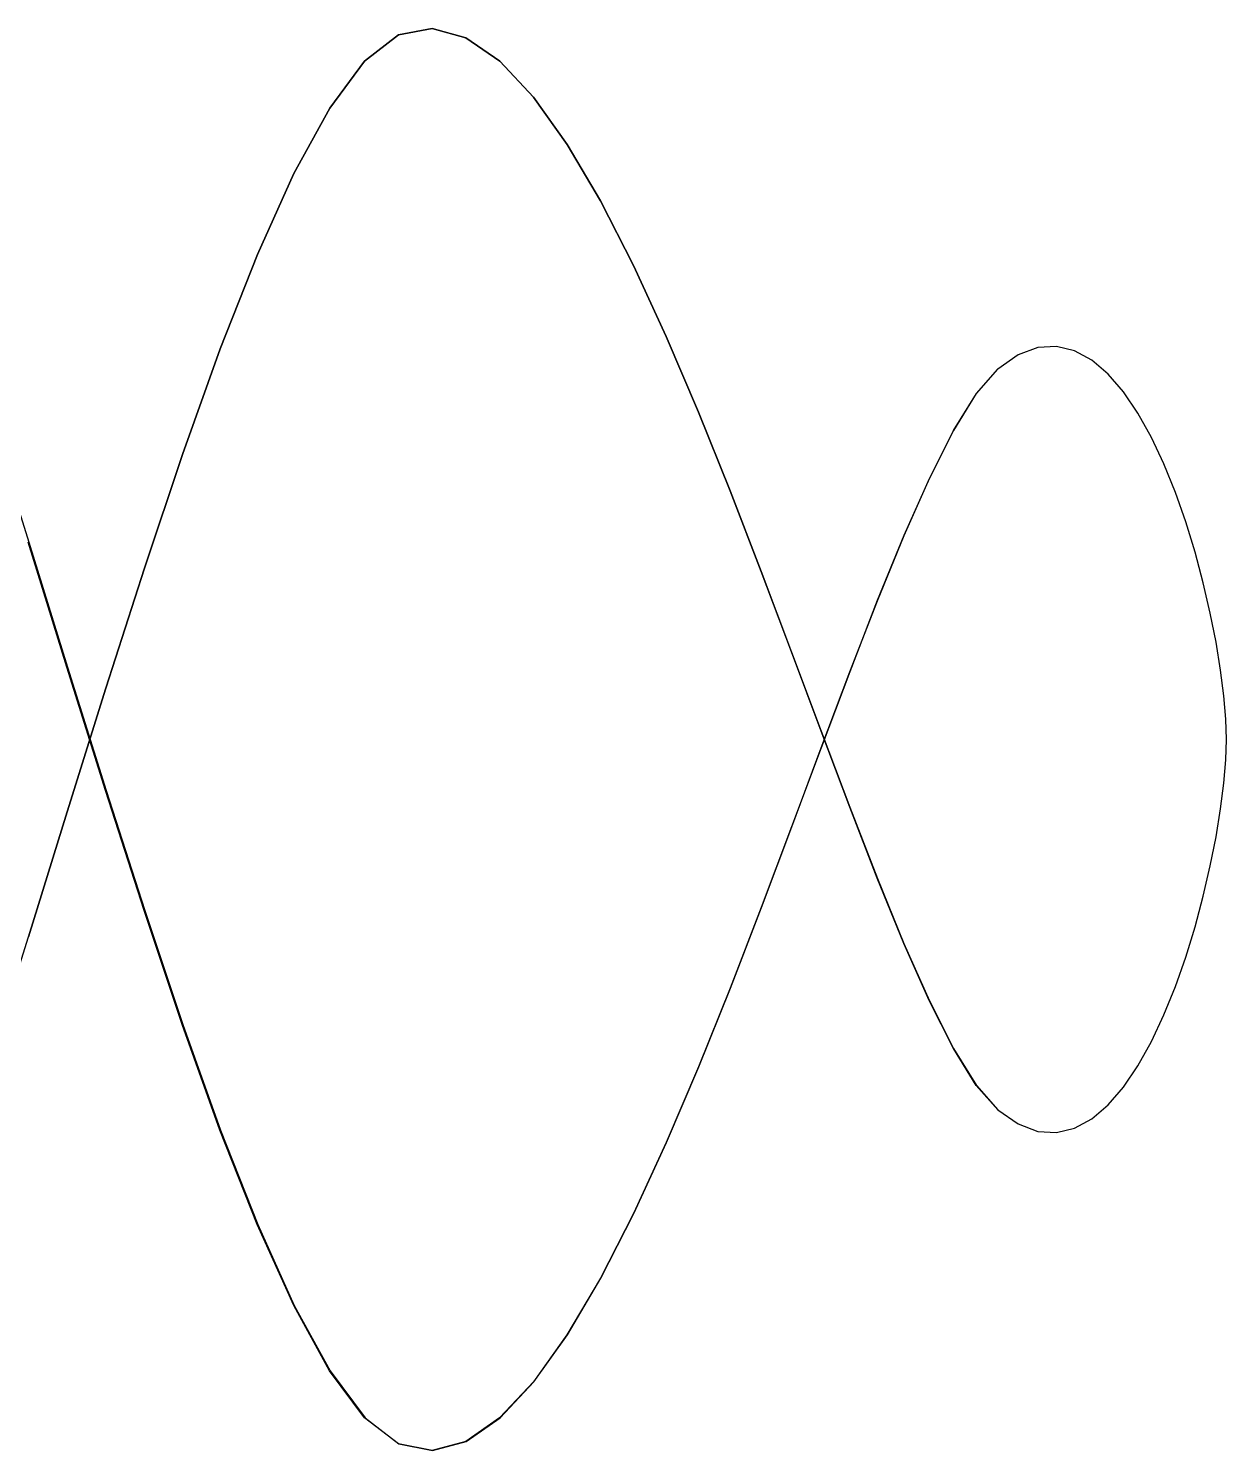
# Model space of a CAD drawing. Header units: metres. Extents: x -880 to 880, y -160 to 160.
# Drawn here: x 720 to 880, y -94.9 to 94.9 of the extents above; entities that cross this region are included whole.
import ezdxf

# ---------------------------------------------------------------- set-up
doc = ezdxf.new("R2010")
doc.units = ezdxf.units.M

msp = doc.modelspace()

# ---------------------------------------------------------------- linework, layer by layer
for p, q in [((769.44, 94.05, -311.77), (764.9, 90.55, -311.77)), ((764.9, 90.55, -311.77), (769.44, 94.05, -311.77)), ((769.44, 94.05, -311.77), (764.9, 90.55, -311.77)), ((764.9, 90.55, -311.77), (769.44, 94.05, -311.77)), ((773.93, 94.92, -311.77), (769.44, 94.05, -311.77)), ((769.44, 94.05, -311.77), (773.93, 94.92, -311.77)), ((773.93, 94.92, -311.77), (769.44, 94.05, -311.77)), ((769.44, 94.05, -311.77), (773.93, 94.92, -311.77)), ((778.43, 93.69, -311.77), (773.93, 94.92, -311.77)), ((773.93, 94.92, -311.77), (778.43, 93.69, -311.77)), ((778.43, 93.69, -311.77), (773.93, 94.92, -311.77)), ((773.93, 94.92, -311.77), (778.43, 93.69, -311.77)), ((782.94, 90.56, -311.77), (778.43, 93.69, -311.77)), ((778.43, 93.69, -311.77), (782.94, 90.56, -311.77)), ((782.94, 90.56, -311.77), (778.43, 93.69, -311.77)), ((778.43, 93.69, -311.77), (782.94, 90.56, -311.77)), ((764.9, 90.55, -311.77), (760.23, 84.29, -311.77)), ((760.23, 84.29, -311.77), (764.9, 90.55, -311.77)), ((764.9, 90.55, -311.77), (760.23, 84.29, -311.77)), ((760.23, 84.29, -311.77), (764.9, 90.55, -311.77)), ((787.44, 85.75, -311.77), (782.94, 90.56, -311.77)), ((782.94, 90.56, -311.77), (787.44, 85.75, -311.77)), ((787.44, 85.75, -311.77), (782.94, 90.56, -311.77)), ((782.94, 90.56, -311.77), (787.44, 85.75, -311.77)), ((791.93, 79.45, -311.77), (787.44, 85.75, -311.77)), ((787.44, 85.75, -311.77), (791.93, 79.45, -311.77)), ((791.93, 79.45, -311.77), (787.44, 85.75, -311.77)), ((787.44, 85.75, -311.77), (791.93, 79.45, -311.77)), ((760.23, 84.29, -311.77), (755.45, 75.58, -311.77)), ((755.45, 75.58, -311.77), (760.23, 84.29, -311.77)), ((760.23, 84.29, -311.77), (755.45, 75.58, -311.77)), ((755.45, 75.58, -311.77), (760.23, 84.29, -311.77)), ((796.39, 71.89, -311.77), (791.93, 79.45, -311.77)), ((791.93, 79.45, -311.77), (796.39, 71.89, -311.77)), ((796.39, 71.89, -311.77), (791.93, 79.45, -311.77)), ((791.93, 79.45, -311.77), (796.39, 71.89, -311.77)), ((755.45, 75.58, -311.77), (750.57, 64.75, -311.77)), ((750.57, 64.75, -311.77), (755.45, 75.58, -311.77)), ((755.45, 75.58, -311.77), (750.57, 64.75, -311.77)), ((750.57, 64.75, -311.77), (755.45, 75.58, -311.77)), ((800.81, 63.28, -311.77), (796.39, 71.89, -311.77)), ((796.39, 71.89, -311.77), (800.81, 63.28, -311.77)), ((800.81, 63.28, -311.77), (796.39, 71.89, -311.77)), ((796.39, 71.89, -311.77), (800.81, 63.28, -311.77)), ((750.57, 64.75, -311.77), (745.61, 52.14, -311.77)), ((745.61, 52.14, -311.77), (750.57, 64.75, -311.77)), ((750.57, 64.75, -311.77), (745.61, 52.14, -311.77)), ((745.61, 52.14, -311.77), (750.57, 64.75, -311.77)), ((805.18, 53.81, -311.77), (800.81, 63.28, -311.77)), ((800.81, 63.28, -311.77), (805.18, 53.81, -311.77)), ((805.18, 53.81, -311.77), (800.81, 63.28, -311.77)), ((800.81, 63.28, -311.77), (805.18, 53.81, -311.77)), ((809.48, 43.71, -311.77), (805.18, 53.81, -311.77)), ((805.18, 53.81, -311.77), (809.49, 43.71, -311.77)), ((809.48, 43.71, -311.77), (805.18, 53.81, -311.77)), ((805.18, 53.81, -311.77), (809.49, 43.71, -311.77)), ((745.61, 52.14, -311.77), (740.57, 38.06, -311.77)), ((740.57, 38.06, -311.77), (745.61, 52.14, -311.77)), ((745.61, 52.14, -311.77), (740.57, 38.06, -311.77)), ((740.57, 38.06, -311.77), (745.61, 52.14, -311.77)), ((852.16, 51.33, -311.77), (849.45, 49.45, -311.77)), ((852.16, 51.33, -311.77), (849.45, 49.45, -311.77)), ((854.78, 52.31, -311.77), (852.16, 51.33, -311.77)), ((854.78, 52.31, -311.77), (852.16, 51.33, -311.77)), ((857.29, 52.48, -311.77), (854.78, 52.31, -311.77)), ((857.29, 52.48, -311.77), (854.78, 52.31, -311.77)), ((859.7, 51.9, -311.77), (857.29, 52.48, -311.77)), ((859.7, 51.9, -311.77), (857.29, 52.48, -311.77)), ((862, 50.65, -311.77), (859.7, 51.9, -311.77)), ((862, 50.65, -311.77), (859.7, 51.9, -311.77)), ((849.45, 49.45, -311.77), (846.58, 46.19, -311.77)), ((849.45, 49.45, -311.77), (846.58, 46.19, -311.77)), ((846.6, 46.18, -311.77), (849.46, 49.44, -311.77)), ((846.6, 46.18, -311.77), (849.46, 49.44, -311.77)), ((864.17, 48.79, -311.77), (862, 50.65, -311.77)), ((864.17, 48.79, -311.77), (862, 50.65, -311.77)), ((866.23, 46.4, -311.77), (864.17, 48.79, -311.77)), ((866.23, 46.4, -311.77), (864.17, 48.79, -311.77)), ((846.58, 46.19, -311.77), (843.53, 41.26, -311.77)), ((846.58, 46.19, -311.77), (843.53, 41.26, -311.77)), ((843.55, 41.25, -311.77), (846.6, 46.18, -311.77)), ((843.55, 41.25, -311.77), (846.6, 46.18, -311.77)), ((868.16, 43.56, -311.77), (866.23, 46.4, -311.77)), ((868.16, 43.56, -311.77), (866.23, 46.4, -311.77)), ((813.71, 33.18, -311.77), (809.48, 43.71, -311.77)), ((813.71, 33.18, -311.77), (809.48, 43.71, -311.77)), ((809.49, 43.71, -311.77), (813.72, 33.18, -311.77)), ((809.49, 43.71, -311.77), (813.72, 33.18, -311.77)), ((714.88, 42.81, -311.77), (720.05, 26.33, -311.77)), ((714.88, 42.81, -311.77), (720.05, 26.33, -311.77)), ((869.97, 40.33, -311.77), (868.16, 43.56, -311.77)), ((869.97, 40.33, -311.77), (868.16, 43.56, -311.77)), ((843.53, 41.26, -311.77), (840.31, 34.87, -311.77)), ((843.53, 41.26, -311.77), (840.31, 34.87, -311.77)), ((840.32, 34.86, -311.77), (843.55, 41.25, -311.77)), ((840.32, 34.86, -311.77), (843.55, 41.25, -311.77)), ((871.63, 36.78, -311.77), (869.97, 40.33, -311.77)), ((871.63, 36.78, -311.77), (869.97, 40.33, -311.77)), ((740.57, 38.06, -311.77), (735.48, 22.85, -311.77)), ((735.48, 22.85, -311.77), (740.57, 38.06, -311.77)), ((740.57, 38.06, -311.77), (735.48, 22.85, -311.77)), ((735.48, 22.85, -311.77), (740.57, 38.06, -311.77)), ((873.16, 32.99, -311.77), (871.63, 36.78, -311.77)), ((873.16, 32.99, -311.77), (871.63, 36.78, -311.77)), ((840.31, 34.87, -311.77), (836.91, 27.22, -311.77)), ((840.31, 34.87, -311.77), (836.91, 27.22, -311.77)), ((836.93, 27.22, -311.77), (840.32, 34.86, -311.77)), ((836.93, 27.22, -311.77), (840.32, 34.86, -311.77)), ((817.86, 22.43, -311.77), (813.71, 33.18, -311.77)), ((817.86, 22.43, -311.77), (813.71, 33.18, -311.77)), ((813.72, 33.18, -311.77), (817.87, 22.43, -311.77)), ((813.72, 33.18, -311.77), (817.87, 22.43, -311.77)), ((874.55, 29.04, -311.77), (873.16, 32.99, -311.77)), ((874.55, 29.04, -311.77), (873.16, 32.99, -311.77)), ((875.79, 24.99, -311.77), (874.55, 29.04, -311.77)), ((875.79, 24.99, -311.77), (874.55, 29.04, -311.77)), ((836.91, 27.22, -311.77), (833.36, 18.54, -311.77)), ((836.91, 27.22, -311.77), (833.36, 18.54, -311.77)), ((833.38, 18.53, -311.77), (836.93, 27.22, -311.77)), ((833.38, 18.53, -311.77), (836.93, 27.22, -311.77)), ((725.15, 9.67, -311.77), (719.97, 26.33, -311.77)), ((725.15, 9.67, -311.77), (719.97, 26.33, -311.77)), ((720.05, 26.33, -311.77), (725.23, 9.67, -311.77)), ((720.05, 26.33, -311.77), (725.23, 9.67, -311.77)), ((876.88, 20.91, -311.77), (875.79, 24.99, -311.77)), ((876.88, 20.91, -311.77), (875.79, 24.99, -311.77)), ((735.48, 22.85, -311.77), (730.34, 6.83, -311.77)), ((730.34, 6.83, -311.77), (735.48, 22.85, -311.77)), ((735.48, 22.85, -311.77), (730.34, 6.83, -311.77)), ((730.34, 6.83, -311.77), (735.48, 22.85, -311.77)), ((821.91, 11.68, -311.77), (817.86, 22.43, -311.77)), ((821.91, 11.68, -311.77), (817.86, 22.43, -311.77)), ((817.87, 22.43, -311.77), (821.92, 11.67, -311.77)), ((817.87, 22.43, -311.77), (821.92, 11.67, -311.77)), ((877.82, 16.88, -311.77), (876.88, 20.91, -311.77)), ((877.82, 16.88, -311.77), (876.88, 20.91, -311.77)), ((833.36, 18.54, -311.77), (829.67, 9.02, -311.77)), ((833.36, 18.54, -311.77), (829.67, 9.02, -311.77)), ((829.7, 9.01, -311.77), (833.38, 18.53, -311.77)), ((829.7, 9.01, -311.77), (833.38, 18.53, -311.77)), ((878.59, 12.98, -311.77), (877.82, 16.88, -311.77)), ((878.59, 12.98, -311.77), (877.82, 16.88, -311.77)), ((825.85, 1.12, -311.77), (821.91, 11.68, -311.77)), ((825.85, 1.12, -311.77), (821.91, 11.68, -311.77)), ((821.92, 11.67, -311.77), (825.86, 1.12, -311.77)), ((821.92, 11.67, -311.77), (825.86, 1.12, -311.77)), ((879.2, 9.26, -311.77), (878.59, 12.98, -311.77)), ((879.2, 9.26, -311.77), (878.59, 12.98, -311.77)), ((730.31, -6.83, -311.77), (725.15, 9.67, -311.77)), ((730.31, -6.83, -311.77), (725.15, 9.67, -311.77)), ((725.23, 9.67, -311.77), (730.39, -6.83, -311.77)), ((725.23, 9.67, -311.77), (730.39, -6.83, -311.77)), ((829.67, 9.02, -311.77), (825.85, -1.12, -311.77)), ((829.67, 9.02, -311.77), (825.85, -1.12, -311.77)), ((825.88, -1.13, -311.77), (829.7, 9.01, -311.77)), ((825.88, -1.13, -311.77), (829.7, 9.01, -311.77)), ((879.64, 5.81, -311.77), (879.2, 9.26, -311.77)), ((879.64, 5.81, -311.77), (879.2, 9.26, -311.77)), ((730.34, 6.83, -311.77), (725.18, -9.68, -311.77)), ((725.18, -9.67, -311.77), (730.34, 6.83, -311.77)), ((730.34, 6.83, -311.77), (725.18, -9.68, -311.77)), ((725.18, -9.67, -311.77), (730.34, 6.83, -311.77)), ((879.91, 2.7, -311.77), (879.64, 5.81, -311.77)), ((879.91, 2.7, -311.77), (879.64, 5.81, -311.77)), ((880, 0, -311.77), (879.91, 2.7, -311.77)), ((880, 0, -311.77), (879.91, 2.7, -311.77)), ((829.67, -9.02, -311.77), (825.85, 1.12, -311.77)), ((829.67, -9.02, -311.77), (825.85, 1.12, -311.77)), ((825.86, 1.12, -311.77), (829.68, -9.02, -311.77)), ((825.86, 1.12, -311.77), (829.68, -9.02, -311.77)), ((879.91, -2.7, -311.77), (880, 0, -311.77)), ((879.91, -2.7, -311.77), (880, 0, -311.77)), ((825.85, -1.12, -311.77), (821.91, -11.68, -311.77)), ((825.85, -1.12, -311.77), (821.91, -11.68, -311.77)), ((821.94, -11.68, -311.77), (825.88, -1.13, -311.77)), ((821.94, -11.68, -311.77), (825.88, -1.13, -311.77)), ((879.64, -5.81, -311.77), (879.91, -2.7, -311.77)), ((879.64, -5.81, -311.77), (879.91, -2.7, -311.77)), ((735.45, -22.85, -311.77), (730.31, -6.83, -311.77)), ((735.45, -22.85, -311.77), (730.31, -6.83, -311.77)), ((730.39, -6.83, -311.77), (735.53, -22.85, -311.77)), ((730.39, -6.83, -311.77), (735.53, -22.85, -311.77)), ((879.2, -9.26, -311.77), (879.64, -5.81, -311.77)), ((879.2, -9.26, -311.77), (879.64, -5.81, -311.77)), ((833.36, -18.53, -311.77), (829.67, -9.02, -311.77)), ((833.36, -18.53, -311.77), (829.67, -9.02, -311.77)), ((829.68, -9.02, -311.77), (833.37, -18.54, -311.77)), ((829.68, -9.02, -311.77), (833.37, -18.54, -311.77)), ((878.59, -12.98, -311.77), (879.2, -9.26, -311.77)), ((878.59, -12.98, -311.77), (879.2, -9.26, -311.77)), ((720, -26.33, -311.77), (725.18, -9.67, -311.77)), ((720, -26.33, -311.77), (725.18, -9.67, -311.77)), ((725.18, -9.68, -311.77), (720, -26.33, -311.77)), ((725.18, -9.68, -311.77), (720, -26.33, -311.77)), ((821.91, -11.68, -311.77), (817.86, -22.43, -311.77)), ((821.91, -11.68, -311.77), (817.86, -22.43, -311.77)), ((817.89, -22.44, -311.77), (821.94, -11.68, -311.77)), ((817.89, -22.44, -311.77), (821.94, -11.68, -311.77)), ((877.82, -16.88, -311.77), (878.59, -12.98, -311.77)), ((877.82, -16.88, -311.77), (878.59, -12.98, -311.77)), ((876.89, -20.91, -311.77), (877.82, -16.88, -311.77)), ((876.89, -20.91, -311.77), (877.82, -16.88, -311.77)), ((836.91, -27.22, -311.77), (833.36, -18.53, -311.77)), ((836.91, -27.22, -311.77), (833.36, -18.53, -311.77)), ((833.37, -18.54, -311.77), (836.92, -27.22, -311.77)), ((833.37, -18.54, -311.77), (836.92, -27.22, -311.77)), ((817.86, -22.43, -311.77), (813.71, -33.18, -311.77)), ((817.86, -22.43, -311.77), (813.71, -33.18, -311.77)), ((813.74, -33.19, -311.77), (817.89, -22.44, -311.77)), ((813.74, -33.19, -311.77), (817.89, -22.44, -311.77)), ((875.8, -24.99, -311.77), (876.89, -20.91, -311.77)), ((875.8, -24.99, -311.77), (876.89, -20.91, -311.77)), ((740.55, -38.06, -311.77), (735.45, -22.85, -311.77)), ((740.55, -38.06, -311.77), (735.45, -22.85, -311.77)), ((735.53, -22.85, -311.77), (740.62, -38.07, -311.77)), ((735.53, -22.85, -311.77), (740.62, -38.07, -311.77)), ((714.83, -42.81, -311.77), (720, -26.33, -311.77)), ((714.83, -42.81, -311.77), (720, -26.33, -311.77)), ((874.56, -29.04, -311.77), (875.8, -24.99, -311.77)), ((874.56, -29.04, -311.77), (875.8, -24.99, -311.77)), ((840.3, -34.86, -311.77), (836.91, -27.22, -311.77)), ((840.3, -34.86, -311.77), (836.91, -27.22, -311.77)), ((836.92, -27.22, -311.77), (840.31, -34.87, -311.77)), ((836.92, -27.22, -311.77), (840.31, -34.87, -311.77)), ((873.17, -32.99, -311.77), (874.56, -29.04, -311.77)), ((873.17, -32.99, -311.77), (874.56, -29.04, -311.77)), ((813.71, -33.18, -311.77), (809.48, -43.71, -311.77)), ((813.71, -33.18, -311.77), (809.48, -43.71, -311.77)), ((809.51, -43.72, -311.77), (813.74, -33.19, -311.77)), ((809.51, -43.72, -311.77), (813.74, -33.19, -311.77)), ((871.64, -36.78, -311.77), (873.17, -32.99, -311.77)), ((871.64, -36.78, -311.77), (873.17, -32.99, -311.77)), ((843.53, -41.26, -311.77), (840.3, -34.86, -311.77)), ((843.53, -41.26, -311.77), (840.3, -34.86, -311.77)), ((840.31, -34.87, -311.77), (843.54, -41.26, -311.77)), ((840.31, -34.87, -311.77), (843.54, -41.26, -311.77)), ((869.97, -40.33, -311.77), (871.64, -36.78, -311.77)), ((869.97, -40.33, -311.77), (871.64, -36.78, -311.77)), ((745.58, -52.14, -311.77), (740.55, -38.06, -311.77)), ((745.58, -52.14, -311.77), (740.55, -38.06, -311.77)), ((740.62, -38.07, -311.77), (745.65, -52.14, -311.77)), ((740.62, -38.07, -311.77), (745.65, -52.14, -311.77)), ((846.58, -46.19, -311.77), (843.53, -41.26, -311.77)), ((846.58, -46.19, -311.77), (843.53, -41.26, -311.77)), ((843.54, -41.26, -311.77), (846.59, -46.19, -311.77)), ((843.54, -41.26, -311.77), (846.59, -46.19, -311.77)), ((868.17, -43.56, -311.77), (869.97, -40.33, -311.77)), ((868.17, -43.56, -311.77), (869.97, -40.33, -311.77)), ((866.24, -46.41, -311.77), (868.17, -43.56, -311.77)), ((866.24, -46.41, -311.77), (868.17, -43.56, -311.77)), ((809.48, -43.71, -311.77), (805.17, -53.81, -311.77)), ((809.48, -43.71, -311.77), (805.17, -53.81, -311.77)), ((805.21, -53.82, -311.77), (809.51, -43.72, -311.77)), ((805.21, -53.82, -311.77), (809.51, -43.72, -311.77)), ((849.44, -49.44, -311.77), (846.58, -46.19, -311.77)), ((849.44, -49.44, -311.77), (846.58, -46.19, -311.77)), ((846.59, -46.19, -311.77), (849.46, -49.45, -311.77)), ((846.59, -46.19, -311.77), (849.46, -49.45, -311.77)), ((864.18, -48.79, -311.77), (866.24, -46.41, -311.77)), ((864.18, -48.79, -311.77), (866.24, -46.41, -311.77)), ((862, -50.65, -311.77), (864.18, -48.79, -311.77)), ((862, -50.65, -311.77), (864.18, -48.79, -311.77)), ((849.46, -49.45, -311.77), (852.17, -51.33, -311.77)), ((849.46, -49.45, -311.77), (852.17, -51.33, -311.77)), ((859.71, -51.9, -311.77), (862, -50.65, -311.77)), ((859.71, -51.9, -311.77), (862, -50.65, -311.77)), ((750.55, -64.76, -311.77), (745.58, -52.14, -311.77)), ((750.55, -64.76, -311.77), (745.58, -52.14, -311.77)), ((745.65, -52.14, -311.77), (750.62, -64.76, -311.77)), ((745.65, -52.14, -311.77), (750.62, -64.76, -311.77)), ((852.17, -51.33, -311.77), (854.79, -52.32, -311.77)), ((852.17, -51.33, -311.77), (854.79, -52.32, -311.77)), ((854.79, -52.32, -311.77), (857.3, -52.48, -311.77)), ((854.79, -52.32, -311.77), (857.3, -52.48, -311.77)), ((857.3, -52.48, -311.77), (859.71, -51.9, -311.77)), ((857.3, -52.48, -311.77), (859.71, -51.9, -311.77)), ((805.17, -53.81, -311.77), (800.8, -63.28, -311.77)), ((805.17, -53.81, -311.77), (800.8, -63.28, -311.77)), ((800.84, -63.28, -311.77), (805.21, -53.82, -311.77)), ((800.84, -63.28, -311.77), (805.21, -53.82, -311.77)), ((800.8, -63.28, -311.77), (796.38, -71.9, -311.77)), ((800.8, -63.28, -311.77), (796.38, -71.9, -311.77)), ((796.42, -71.9, -311.77), (800.84, -63.28, -311.77)), ((796.42, -71.9, -311.77), (800.84, -63.28, -311.77)), ((755.43, -75.58, -311.77), (750.55, -64.76, -311.77)), ((755.43, -75.58, -311.77), (750.55, -64.76, -311.77)), ((750.62, -64.76, -311.77), (755.5, -75.58, -311.77)), ((750.62, -64.76, -311.77), (755.5, -75.58, -311.77)), ((796.38, -71.9, -311.77), (791.92, -79.46, -311.77)), ((796.38, -71.9, -311.77), (791.92, -79.46, -311.77)), ((791.97, -79.46, -311.77), (796.42, -71.9, -311.77)), ((791.97, -79.46, -311.77), (796.42, -71.9, -311.77)), ((760.22, -84.29, -311.77), (755.43, -75.58, -311.77)), ((760.22, -84.29, -311.77), (755.43, -75.58, -311.77)), ((755.5, -75.58, -311.77), (760.28, -84.29, -311.77)), ((755.5, -75.58, -311.77), (760.28, -84.29, -311.77)), ((791.92, -79.46, -311.77), (787.43, -85.75, -311.77)), ((791.92, -79.46, -311.77), (787.43, -85.75, -311.77)), ((787.48, -85.75, -311.77), (791.97, -79.46, -311.77)), ((787.48, -85.75, -311.77), (791.97, -79.46, -311.77)), ((764.89, -90.56, -311.77), (760.22, -84.29, -311.77)), ((764.89, -90.56, -311.77), (760.22, -84.29, -311.77)), ((760.28, -84.29, -311.77), (764.95, -90.56, -311.77)), ((760.28, -84.29, -311.77), (764.95, -90.56, -311.77)), ((787.43, -85.75, -311.77), (782.93, -90.57, -311.77)), ((787.43, -85.75, -311.77), (782.93, -90.57, -311.77)), ((782.98, -90.57, -311.77), (787.48, -85.75, -311.77)), ((782.98, -90.57, -311.77), (787.48, -85.75, -311.77)), ((769.43, -94.05, -311.77), (764.89, -90.56, -311.77)), ((769.43, -94.05, -311.77), (764.89, -90.56, -311.77)), ((764.95, -90.56, -311.77), (769.48, -94.05, -311.77)), ((764.95, -90.56, -311.77), (769.48, -94.05, -311.77)), ((782.93, -90.57, -311.77), (778.42, -93.7, -311.77)), ((782.93, -90.57, -311.77), (778.42, -93.7, -311.77)), ((778.47, -93.7, -311.77), (782.98, -90.57, -311.77)), ((778.47, -93.7, -311.77), (782.98, -90.57, -311.77)), ((773.91, -94.93, -311.77), (769.43, -94.05, -311.77)), ((773.91, -94.93, -311.77), (769.43, -94.05, -311.77)), ((769.48, -94.05, -311.77), (773.97, -94.93, -311.77)), ((769.48, -94.05, -311.77), (773.97, -94.93, -311.77)), ((778.42, -93.7, -311.77), (773.91, -94.93, -311.77)), ((778.42, -93.7, -311.77), (773.91, -94.93, -311.77)), ((773.97, -94.93, -311.77), (778.47, -93.7, -311.77)), ((773.97, -94.93, -311.77), (778.47, -93.7, -311.77))]:
    msp.add_line(p, q)

doc.saveas('drawing.dxf')
